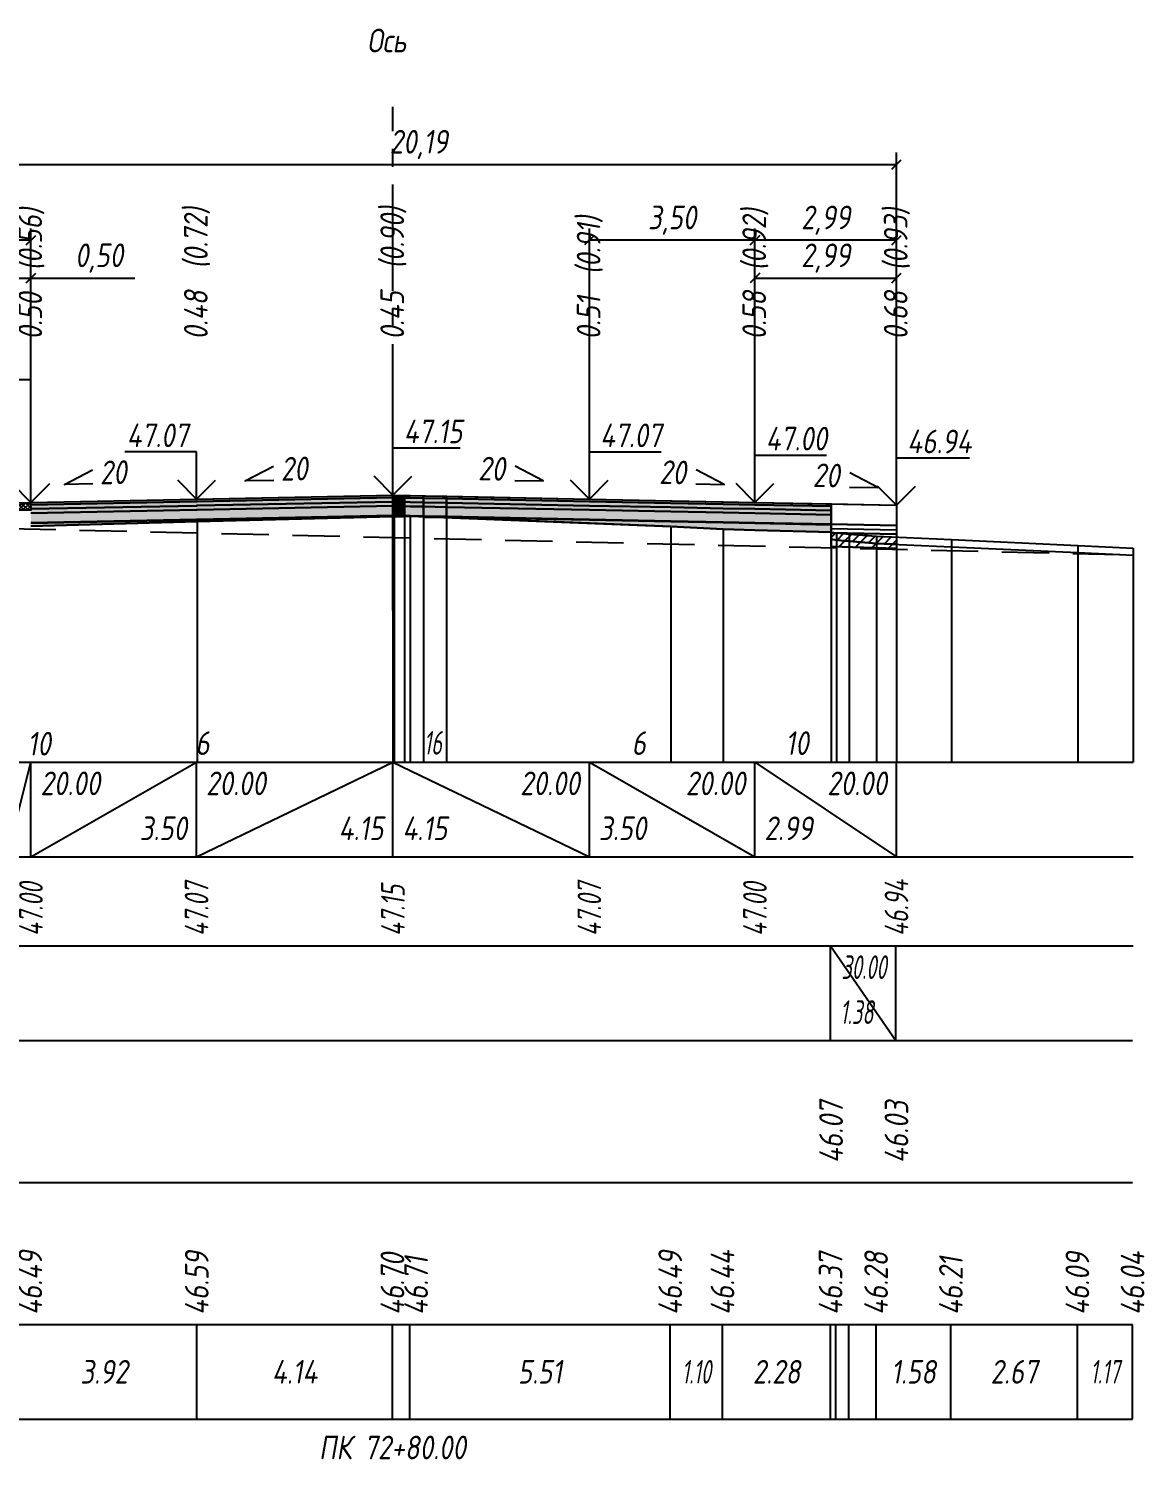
# Model space of a CAD drawing. Extents: x -717 to 1451, y -133302 to 233.
# Drawn here: x -286.9 to -169, y -114841.3 to -114690.2 of the extents above; entities that cross this region are included whole.
import ezdxf
from ezdxf.enums import TextEntityAlignment as Align

# ---------------------------------------------------------------- set-up
doc = ezdxf.new("R2010")
doc.units = 0
doc.linetypes.add('осевая2', pattern=[1.125, 0.75, -0.125, 0.125, -0.125])
doc.linetypes.add('штриховая', pattern=[0.75, 0.5, -0.25])
for name, color, linetype in [('Интерполированный поперечник', 2, 'Continuous'), ('Код_510', 7, 'Continuous'), ('Код_514', 1, 'Continuous'), ('Код_516', 1, 'Continuous'), ('Контур_0', 7, 'Continuous'), ('Контур_2521', 7, 'Continuous'), ('Контур_2660', 7, 'Continuous'), ('Контур_400', 7, 'Continuous'), ('Контур_508', 7, 'Continuous'), ('Контур_512', 7, 'Continuous'), ('Контур_513', 7, 'Continuous'), ('Контур_818', 7, 'Continuous'), ('Красный поперечник', 1, 'Continuous'), ('Объём_2501', 7, 'Continuous'), ('Объём_2650', 7, 'Continuous'), ('Объём_2660', 7, 'Continuous'), ('Объём_2753', 7, 'Continuous'), ('Ось', 1, 'осевая2'), ('Откосы', 7, 'Continuous'), ('Отметки покрытия', 7, 'Continuous'), ('Подписи поперечников', 7, 'Continuous'), ('Рабочие отметки', 7, 'Continuous'), ('Рабочие отметки доп.', 7, 'Continuous'), ('Слои выравнивания', 7, 'Continuous'), ('Таблица', 7, 'Continuous'), ('Уклоны проезжей части', 7, 'Continuous'), ('Черный поперечник', 3, 'Continuous')]:
    doc.layers.add(name, color=color, linetype=linetype)
for name, color, linetype, true_color in [('Контур_2540', 2, 'Continuous', 0xffff00), ('Контур_2570', 7, 'Continuous', 0x80ff00), ('Контур_2725', 7, 'Continuous', 0x323232), ('Контур_2760', 7, 'Continuous', 0x323232), ('Контур_2761', 7, 'Continuous', 0x323232), ('Контур_2762', 7, 'Continuous', 0x323232), ('Контур_2763', 7, 'Continuous', 0x323232), ('Контур_2764', 7, 'Continuous', 0x323232), ('Контур_2765', 7, 'Continuous', 0x323232), ('Контур_402', 7, 'Continuous', 0xff6464), ('Объём_2500', 7, 'Continuous', 0xc0c0c0), ('Объём_2520', 7, 'Continuous', 0x80ffff), ('Объём_2540', 2, 'Continuous', 0xffff00), ('Объём_2570', 7, 'Continuous', 0x80ff00), ('Объём_2600', 7, 'Continuous', 0x808000), ('Объём_2746', 2, 'Continuous', 0xffff00)]:
    doc.layers.add(name, color=color, linetype=linetype, true_color=true_color)
doc.styles.get("Standard").update_dxf_attribs({"font": 'txt', "height": 2.5})
doc.styles.add('М', font='romand.shx', dxfattribs={"width": 0.8, "oblique": 10, "height": 2.5})
doc.dimstyles.new('ISO-25', dxfattribs={"dimtxt": 2.5, "dimasz": 2.5, "dimexe": 1.25, "dimexo": 0.625, "dimtad": 1, "dimtxsty": 'Standard', "dimcen": 2.5, "dimadec": 0, "dimazin": 0, "dimtfac": 1, "dimtmove": 0, "dimatfit": 3, "dimfxl": 1, "dimarcsym": 0})

# ---------------------------------------------------------------- blocks, each defined once
blk = doc.blocks.new('_Oblique')
at = {"color": 0, "linetype": 'ByBlock', "lineweight": -2}
blk.add_line((-0.5, -0.5), (0.5, 0.5), dxfattribs=at)
blk = doc.blocks.new('*D2368')
at = {"color": 0, "lineweight": -2, "transparency": 16777216}
for p, q in [((-210.13, -114739.67), (-210.13, -114715.28)), ((-195.18, -114739.97), (-195.18, -114715.28)), ((-210.13, -114716.53), (-195.18, -114716.53))]:
    blk.add_line(p, q, dxfattribs=at)
at = {"layer": 'Defpoints', "color": 0, "transparency": 16777216}
for p in [(-195.18, -114716.53), (-210.13, -114740.29), (-195.18, -114740.59)]:
    blk.add_point(p, dxfattribs=at)
at = {"color": 0, "lineweight": -2, "transparency": 16777216, "rotation": 180}
blk.add_blockref('_Oblique', (-210.13, -114716.53), dxfattribs=at)
at = {"color": 0, "lineweight": -2, "transparency": 16777216}
blk.add_blockref('_Oblique', (-195.18, -114716.53), dxfattribs=at)
at = {"color": 0, "transparency": 16777216, "insert": (-202.65, -114714.42), "char_height": 2.5, "width": 10, "attachment_point": 5, "style": 'М'}
blk.add_mtext('2,99', dxfattribs=at)
blk = doc.blocks.new('*D2369')
at = {"color": 0, "lineweight": -2, "transparency": 16777216}
for p, q in [((-289.13, -114739.72), (-289.13, -114715.28)), ((-286.63, -114739.67), (-286.63, -114715.28)), ((-289.13, -114716.53), (-286.63, -114716.53)), ((-286.63, -114716.53), (-275.67, -114716.53))]:
    blk.add_line(p, q, dxfattribs=at)
at = {"layer": 'Defpoints', "color": 0, "transparency": 16777216}
for p in [(-286.63, -114716.53), (-289.13, -114740.34), (-286.63, -114740.29)]:
    blk.add_point(p, dxfattribs=at)
at = {"color": 0, "lineweight": -2, "transparency": 16777216, "rotation": 180}
blk.add_blockref('_Oblique', (-289.13, -114716.53), dxfattribs=at)
at = {"color": 0, "lineweight": -2, "transparency": 16777216}
blk.add_blockref('_Oblique', (-286.63, -114716.53), dxfattribs=at)
at = {"color": 0, "transparency": 16777216, "insert": (-279.43, -114714.42), "char_height": 2.5, "width": 9.1667, "attachment_point": 5, "style": 'М'}
blk.add_mtext('0,50', dxfattribs=at)
blk = doc.blocks.new('*D2370')
at = {"color": 0, "lineweight": -2, "transparency": 16777216}
for p, q in [((-227.63, -114739.32), (-227.63, -114711.28)), ((-210.13, -114739.67), (-210.13, -114711.28)), ((-210.13, -114712.53), (-227.63, -114712.53))]:
    blk.add_line(p, q, dxfattribs=at)
at = {"layer": 'Defpoints', "color": 0, "transparency": 16777216}
for p in [(-227.63, -114712.53), (-227.63, -114739.94), (-210.13, -114740.29)]:
    blk.add_point(p, dxfattribs=at)
at = {"color": 0, "lineweight": -2, "transparency": 16777216, "rotation": 180}
blk.add_blockref('_Oblique', (-227.63, -114712.53), dxfattribs=at)
at = {"color": 0, "lineweight": -2, "transparency": 16777216}
blk.add_blockref('_Oblique', (-210.13, -114712.53), dxfattribs=at)
at = {"color": 0, "transparency": 16777216, "insert": (-218.88, -114710.42), "char_height": 2.5, "width": 9.5833, "attachment_point": 5, "style": 'М'}
blk.add_mtext('3,50', dxfattribs=at)
blk = doc.blocks.new('*D2371')
at = {"color": 0, "lineweight": -2, "transparency": 16777216}
for p, q in [((-210.13, -114739.67), (-210.13, -114711.28)), ((-195.18, -114739.97), (-195.18, -114711.28)), ((-195.18, -114712.53), (-210.13, -114712.53))]:
    blk.add_line(p, q, dxfattribs=at)
at = {"layer": 'Defpoints', "color": 0, "transparency": 16777216}
for p in [(-210.13, -114712.53), (-210.13, -114740.29), (-195.18, -114740.59)]:
    blk.add_point(p, dxfattribs=at)
at = {"color": 0, "lineweight": -2, "transparency": 16777216, "rotation": 180}
blk.add_blockref('_Oblique', (-210.13, -114712.53), dxfattribs=at)
at = {"color": 0, "lineweight": -2, "transparency": 16777216}
blk.add_blockref('_Oblique', (-195.18, -114712.53), dxfattribs=at)
at = {"color": 0, "transparency": 16777216, "insert": (-202.65, -114710.42), "char_height": 2.5, "width": 10, "attachment_point": 5, "style": 'М'}
blk.add_mtext('2,99', dxfattribs=at)
blk = doc.blocks.new('*D2372')
at = {"color": 0, "lineweight": -2, "transparency": 16777216}
for p, q in [((-296.13, -114740), (-296.13, -114711.28)), ((-286.63, -114739.67), (-286.63, -114711.28)), ((-296.13, -114712.53), (-306.67, -114712.53)), ((-286.63, -114712.53), (-296.13, -114712.53))]:
    blk.add_line(p, q, dxfattribs=at)
at = {"layer": 'Defpoints', "color": 0, "transparency": 16777216}
for p in [(-286.63, -114712.53), (-296.13, -114740.62), (-286.63, -114740.29)]:
    blk.add_point(p, dxfattribs=at)
at = {"color": 0, "lineweight": -2, "transparency": 16777216, "rotation": 180}
blk.add_blockref('_Oblique', (-296.13, -114712.53), dxfattribs=at)
at = {"color": 0, "lineweight": -2, "transparency": 16777216}
blk.add_blockref('_Oblique', (-286.63, -114712.53), dxfattribs=at)
at = {"color": 0, "transparency": 16777216, "insert": (-303.13, -114710.42), "char_height": 2.5, "width": 8.75, "attachment_point": 5, "style": 'М'}
blk.add_mtext('1,90', dxfattribs=at)
blk = doc.blocks.new('*D2373')
at = {"color": 0, "lineweight": -2, "transparency": 16777216}
for p, q in [((-296.13, -114740), (-296.13, -114703.28)), ((-195.18, -114739.97), (-195.18, -114703.28)), ((-296.13, -114704.53), (-195.18, -114704.53))]:
    blk.add_line(p, q, dxfattribs=at)
at = {"layer": 'Defpoints', "color": 0, "transparency": 16777216}
for p in [(-195.18, -114704.53), (-296.13, -114740.62), (-195.18, -114740.59)]:
    blk.add_point(p, dxfattribs=at)
at = {"color": 0, "lineweight": -2, "transparency": 16777216, "rotation": 180}
blk.add_blockref('_Oblique', (-296.13, -114704.53), dxfattribs=at)
at = {"color": 0, "lineweight": -2, "transparency": 16777216}
blk.add_blockref('_Oblique', (-195.18, -114704.53), dxfattribs=at)
at = {"color": 0, "transparency": 16777216, "insert": (-245.65, -114702.42), "char_height": 2.5, "width": 11.25, "attachment_point": 5, "style": 'М'}
blk.add_mtext('20,19', dxfattribs=at)

msp = doc.modelspace()

# ---------------------------------------------------------------- hatches: boundary and pattern name
h = msp.add_hatch()
h.set_pattern_fill('ANSI37', color=256, scale=0.1)
h.set_pattern_definition([(45, (-287.88047, -114740.53107), (-0.22451, 0.22451), []), (135, (-287.88047, -114740.53107), (-0.22451, -0.22451), [])])
h.paths.add_polyline_path([(-289.13, -114740.281), (-289.13, -114741.034), (-286.625, -114741.034), (-286.632, -114740.23), (-287.88, -114740.531)])
at = {"layer": 'Объём_2570'}
h = msp.add_hatch(dxfattribs=at)
h.set_pattern_fill('ANSI31', color=256, scale=0.2)
h.set_pattern_definition([(45, (-423.81675, 10.33013), (-0.449012806, 0.449012806), [])])
h.paths.add_polyline_path([(-202.083, -114743.377), (-201.525, -114743.463), (-200.161, -114743.594), (-197.276, -114743.816), (-195.177, -114743.91), (-195.177, -114744.66), (-197.276, -114744.566), (-200.161, -114744.344), (-201.525, -114744.213), (-202.083, -114744.127)])
at = {"layer": 'Объём_2600'}
h = msp.add_hatch(dxfattribs=at)
h.set_pattern_fill('ANSI31', color=6, scale=0.4)
h.set_pattern_definition([(45, (-423.8167, 10.3301), (-0.898025612, 0.898025612), [])])
h.paths.add_polyline_path([(-201.525, -114744.213), (-200.161, -114744.344), (-197.276, -114744.566), (-195.177, -114744.66), (-195.177, -114745.112), (-202.083, -114744.905), (-202.083, -114744.127)])
at = {"layer": 'Слои выравнивания'}
for color, points in [(2, [(-286.63, -114740.231), (-286.63, -114740.481), (-248.38, -114739.716), (-248.38, -114739.466)]), (3, [(-286.63, -114740.481), (-286.63, -114740.931), (-248.38, -114740.166), (-248.38, -114739.716)]), (2, [(-248.38, -114739.466), (-248.259, -114739.469), (-248.259, -114739.719), (-248.38, -114739.716)]), (3, [(-248.38, -114739.716), (-248.259, -114739.719), (-248.259, -114740.169), (-248.38, -114740.166)]), (2, [(-248.259, -114739.469), (-247.179, -114739.49), (-247.179, -114739.74), (-248.259, -114739.719)]), (3, [(-248.259, -114739.719), (-247.179, -114739.74), (-247.179, -114740.19), (-248.259, -114740.169)]), (2, [(-247.179, -114739.49), (-246.556, -114739.503), (-245.156, -114739.531), (-245.156, -114739.781), (-246.556, -114739.753), (-247.179, -114739.74)]), (3, [(-247.179, -114739.74), (-246.556, -114739.753), (-245.156, -114739.781), (-245.156, -114740.231), (-246.556, -114740.203), (-247.179, -114740.19)]), (2, [(-245.156, -114739.531), (-242.731, -114739.579), (-242.731, -114739.829), (-245.156, -114739.781)]), (3, [(-245.156, -114739.781), (-242.731, -114739.829), (-242.731, -114740.279), (-245.156, -114740.231)]), (2, [(-242.731, -114739.579), (-227.63, -114739.881), (-219.028, -114740.053), (-213.505, -114740.164), (-210.13, -114740.231), (-202.083, -114740.392), (-202.083, -114740.642), (-210.13, -114740.481), (-213.505, -114740.414), (-219.028, -114740.303), (-227.63, -114740.131), (-242.731, -114739.829)]), (3, [(-242.731, -114739.829), (-227.63, -114740.131), (-219.028, -114740.303), (-213.505, -114740.414), (-210.13, -114740.481), (-202.083, -114740.642), (-202.083, -114741.092), (-210.13, -114740.931), (-213.505, -114740.864), (-219.028, -114740.753), (-227.63, -114740.581), (-242.731, -114740.279)]), (4, [(-286.63, -114740.931), (-286.63, -114741.381), (-248.38, -114740.616), (-248.38, -114740.166)]), (5, [(-286.63, -114741.381), (-286.63, -114742.381), (-248.38, -114741.616), (-248.38, -114740.616)]), (7, [(-286.63, -114742.381), (-286.63, -114742.431), (-248.38, -114741.666), (-248.38, -114741.616)]), (6, [(-286.63, -114742.431), (-286.63, -114742.738), (-269.06, -114742.266), (-248.38, -114741.722), (-248.38, -114741.666)]), (4, [(-248.38, -114740.166), (-248.259, -114740.169), (-248.259, -114740.619), (-248.38, -114740.616)]), (5, [(-248.38, -114740.616), (-248.259, -114740.619), (-248.259, -114741.619), (-248.38, -114741.616)]), (7, [(-248.38, -114741.616), (-248.259, -114741.619), (-248.259, -114741.669), (-248.38, -114741.666)]), (6, [(-248.38, -114741.666), (-248.259, -114741.669), (-248.259, -114741.719), (-248.38, -114741.722)]), (4, [(-248.259, -114740.169), (-247.179, -114740.19), (-247.179, -114740.64), (-248.259, -114740.619)]), (5, [(-248.259, -114740.619), (-247.179, -114740.64), (-247.179, -114741.64), (-248.259, -114741.619)]), (7, [(-248.259, -114741.619), (-247.179, -114741.64), (-247.179, -114741.69), (-248.259, -114741.669)]), (6, [(-248.259, -114741.669), (-247.179, -114741.69), (-247.179, -114741.74), (-248.259, -114741.719)]), (4, [(-247.179, -114740.19), (-246.556, -114740.203), (-245.156, -114740.231), (-245.156, -114740.681), (-246.556, -114740.653), (-247.179, -114740.64)]), (5, [(-247.179, -114740.64), (-246.556, -114740.653), (-245.156, -114740.681), (-245.156, -114741.681), (-246.556, -114741.653), (-247.179, -114741.64)]), (7, [(-247.179, -114741.64), (-246.556, -114741.653), (-245.156, -114741.681), (-245.156, -114741.731), (-246.556, -114741.703), (-247.179, -114741.69)]), (4, [(-245.156, -114740.231), (-242.731, -114740.279), (-242.731, -114740.729), (-245.156, -114740.681)]), (5, [(-245.156, -114740.681), (-242.731, -114740.729), (-242.731, -114741.729), (-245.156, -114741.681)]), (4, [(-242.731, -114740.279), (-227.63, -114740.581), (-219.028, -114740.753), (-213.505, -114740.864), (-210.13, -114740.931), (-202.083, -114741.092), (-202.083, -114741.542), (-210.13, -114741.381), (-213.505, -114741.314), (-219.028, -114741.203), (-227.63, -114741.031), (-242.731, -114740.729)]), (5, [(-242.731, -114740.729), (-227.63, -114741.031), (-219.028, -114741.203), (-213.505, -114741.314), (-210.13, -114741.381), (-202.083, -114741.542), (-202.083, -114742.542), (-210.13, -114742.381), (-213.505, -114742.314), (-219.028, -114742.203), (-227.63, -114742.031), (-242.731, -114741.729)]), (7, [(-245.156, -114741.681), (-242.731, -114741.729), (-242.731, -114741.779), (-245.156, -114741.731)]), (6, [(-245.156, -114741.731), (-242.731, -114741.779), (-242.731, -114741.829), (-245.156, -114741.781)]), (7, [(-242.731, -114741.729), (-227.63, -114742.031), (-219.028, -114742.203), (-213.505, -114742.314), (-210.13, -114742.381), (-202.083, -114742.542), (-202.083, -114742.592), (-210.13, -114742.431), (-213.505, -114742.364), (-219.028, -114742.253), (-227.63, -114742.081), (-242.731, -114741.779)]), (6, [(-242.731, -114741.779), (-227.63, -114742.081), (-219.028, -114742.253), (-213.505, -114742.364), (-210.13, -114742.431), (-202.083, -114742.592), (-202.083, -114743.377), (-210.13, -114743.155), (-213.505, -114743.062), (-219.028, -114742.792), (-227.63, -114742.442), (-242.731, -114741.829)])]:
    msp.add_hatch(color=color, dxfattribs=at).paths.add_polyline_path(points)

# ---------------------------------------------------------------- linework, layer by layer
msp.add_lwpolyline([(-289.13, -114740.281), (-289.13, -114741.034), (-286.625, -114741.034), (-286.632, -114740.23), (-287.88, -114740.531), (-289.13, -114740.281)])
at = {"layer": 'Интерполированный поперечник', "linetype": 'штриховая', "ltscale": 10, "flags": 128}
msp.add_lwpolyline([(-296.498, -114742.818), (-170.177, -114745.781)], dxfattribs=at)
at = {"layer": 'Код_510'}
for p, q in [((-269.114, -114837.091), (-269.114, -114827.091)), ((-248.435, -114837.091), (-248.435, -114827.091)), ((-246.61, -114837.091), (-246.61, -114827.091)), ((-219.082, -114837.091), (-219.082, -114827.091)), ((-213.56, -114837.091), (-213.56, -114827.091)), ((-202.137, -114837.091), (-202.137, -114827.091)), ((-201.579, -114837.091), (-201.579, -114827.091)), ((-200.216, -114837.091), (-200.216, -114827.091)), ((-197.33, -114837.091), (-197.33, -114827.091)), ((-189.425, -114837.091), (-189.425, -114827.091)), ((-176.062, -114837.091), (-176.062, -114827.091)), ((-170.232, -114837.091), (-170.232, -114827.091))]:
    msp.add_line(p, q, dxfattribs=at)
at = {"layer": 'Код_514'}
for p, q in [((-289.13, -114777.67), (-286.63, -114767.67)), ((-286.63, -114777.67), (-286.63, -114767.67)), ((-286.63, -114777.67), (-269.13, -114767.67)), ((-269.13, -114777.67), (-269.13, -114767.67)), ((-269.13, -114777.67), (-248.38, -114767.67)), ((-248.38, -114777.67), (-248.38, -114767.67)), ((-248.38, -114767.67), (-227.63, -114777.67)), ((-227.63, -114777.67), (-227.63, -114767.67)), ((-227.63, -114767.67), (-210.13, -114777.67)), ((-210.13, -114777.67), (-210.13, -114767.67)), ((-210.13, -114767.67), (-195.177, -114777.67)), ((-195.177, -114777.67), (-195.177, -114767.67))]:
    msp.add_line(p, q, dxfattribs=at)
at = {"layer": 'Код_516'}
for p, q in [((-202.137, -114797.091), (-202.137, -114787.091)), ((-202.137, -114787.091), (-195.232, -114797.091)), ((-195.232, -114797.091), (-195.232, -114787.091))]:
    msp.add_line(p, q, dxfattribs=at)
at = {"layer": 'Контур_0', "flags": 128}
for points in [[(-195.177, -114742.68), (-202.083, -114742.542), (-202.083, -114740.392), (-202.083, -114740.392), (-202.083, -114740.392), (-195.177, -114740.53), (-195.177, -114742.68)], [(-195.177, -114740.53), (-195.177, -114744.58)], [(-195.177, -114743.58), (-202.083, -114743.442), (-202.083, -114742.542), (-195.177, -114742.68), (-195.177, -114743.58)]]:
    msp.add_lwpolyline(points, dxfattribs=at)
at = {"layer": 'Контур_2521', "color": 250, "flags": 128}
msp.add_lwpolyline([(-202.083, -114742.992), (-195.177, -114743.13)], dxfattribs=at)
at = {"layer": 'Контур_2540', "flags": 128}
msp.add_lwpolyline([(-195.177, -114745.112), (-202.083, -114744.905), (-202.083, -114743.442), (-202.083, -114743.442), (-202.083, -114743.442), (-195.177, -114743.58), (-195.177, -114745.112)], dxfattribs=at)
at = {"layer": 'Контур_2570', "flags": 128}
msp.add_lwpolyline([(-202.083, -114744.127), (-201.525, -114744.213), (-200.161, -114744.344), (-197.276, -114744.566), (-189.371, -114744.92), (-176.007, -114745.53), (-170.177, -114745.809)], dxfattribs=at)
at = {"layer": 'Контур_2660', "flags": 128}
msp.add_lwpolyline([(-202.083, -114744.905), (-195.177, -114745.112)], dxfattribs=at)
at = {"layer": 'Контур_2725', "flags": 128}
msp.add_lwpolyline([(-286.63, -114742.738), (-269.13, -114742.268), (-269.06, -114742.266), (-248.38, -114741.722), (-248.259, -114741.719), (-247.179, -114741.74), (-247.179, -114741.69), (-246.556, -114741.703), (-245.156, -114741.731), (-245.156, -114741.781), (-242.731, -114741.829), (-227.63, -114742.442), (-219.028, -114742.792), (-213.505, -114743.062), (-210.13, -114743.155), (-202.083, -114743.377)], dxfattribs=at)
at = {"layer": 'Контур_2760', "flags": 128}
msp.add_lwpolyline([(-288.647, -114740.271), (-286.63, -114740.231), (-269.13, -114739.881), (-269.06, -114739.88), (-248.38, -114739.466), (-248.259, -114739.469), (-247.179, -114739.49), (-246.556, -114739.503), (-245.156, -114739.531), (-242.731, -114739.579), (-227.63, -114739.881), (-219.028, -114740.053), (-213.505, -114740.164), (-210.13, -114740.231), (-202.083, -114740.392)], dxfattribs=at)
at = {"layer": 'Контур_2761', "flags": 128}
msp.add_lwpolyline([(-286.63, -114740.481), (-269.13, -114740.131), (-269.06, -114740.13), (-248.38, -114739.716), (-248.259, -114739.719), (-247.179, -114739.74), (-246.556, -114739.753), (-245.156, -114739.781), (-242.731, -114739.829), (-227.63, -114740.131), (-219.028, -114740.303), (-213.505, -114740.414), (-210.13, -114740.481), (-202.083, -114740.642)], dxfattribs=at)
at = {"layer": 'Контур_2762', "flags": 128}
msp.add_lwpolyline([(-286.63, -114740.931), (-269.13, -114740.581), (-269.06, -114740.58), (-248.38, -114740.166), (-248.259, -114740.169), (-247.179, -114740.19), (-246.556, -114740.203), (-245.156, -114740.231), (-242.731, -114740.279), (-227.63, -114740.581), (-219.028, -114740.753), (-213.505, -114740.864), (-210.13, -114740.931), (-202.083, -114741.092)], dxfattribs=at)
at = {"layer": 'Контур_2763', "flags": 128}
msp.add_lwpolyline([(-286.63, -114741.381), (-269.13, -114741.031), (-269.06, -114741.03), (-248.38, -114740.616), (-248.259, -114740.619), (-247.179, -114740.64), (-246.556, -114740.653), (-245.156, -114740.681), (-242.731, -114740.729), (-227.63, -114741.031), (-219.028, -114741.203), (-213.505, -114741.314), (-210.13, -114741.381), (-202.083, -114741.542)], dxfattribs=at)
at = {"layer": 'Контур_2764', "flags": 128}
msp.add_lwpolyline([(-286.63, -114742.381), (-269.13, -114742.031), (-269.06, -114742.03), (-248.38, -114741.616), (-248.259, -114741.619), (-247.179, -114741.64), (-246.556, -114741.653), (-245.156, -114741.681), (-242.731, -114741.729), (-227.63, -114742.031), (-219.028, -114742.203), (-213.505, -114742.314), (-210.13, -114742.381), (-202.083, -114742.542)], dxfattribs=at)
at = {"layer": 'Контур_2765', "flags": 128}
for points in [[(-286.63, -114742.431), (-269.13, -114742.081), (-269.06, -114742.08), (-248.38, -114741.666), (-248.259, -114741.669), (-247.179, -114741.69)], [(-245.156, -114741.731), (-242.731, -114741.779), (-227.63, -114742.081), (-219.028, -114742.253), (-213.505, -114742.364), (-210.13, -114742.431), (-202.083, -114742.592)]]:
    msp.add_lwpolyline(points, dxfattribs=at)
at = {"layer": 'Контур_400', "flags": 128}
for points in [[(-289.13, -114740.281), (-286.63, -114740.231), (-286.63, -114740.231), (-286.63, -114740.231), (-286.63, -114740.231), (-286.63, -114740.231), (-286.63, -114740.231), (-269.13, -114739.881), (-248.38, -114739.466)], [(-248.38, -114739.466), (-227.63, -114739.881), (-210.13, -114740.231), (-210.13, -114740.231), (-210.13, -114740.231), (-210.13, -114740.231), (-195.177, -114740.53)]]:
    msp.add_lwpolyline(points, dxfattribs=at)
at = {"layer": 'Контур_402', "flags": 128}
msp.add_lwpolyline([(-286.63, -114742.738), (-269.06, -114742.266), (-248.38, -114741.722), (-248.259, -114741.719), (-247.179, -114741.74), (-247.179, -114741.69), (-245.156, -114741.731), (-245.156, -114741.781), (-242.731, -114741.829), (-219.028, -114742.792), (-213.505, -114743.062), (-202.083, -114743.377), (-202.083, -114744.905), (-195.177, -114745.112)], dxfattribs=at)
at = {"layer": 'Контур_508', "flags": 128}
msp.add_lwpolyline([(-286.63, -114742.738), (-269.06, -114742.266), (-248.38, -114741.722), (-248.259, -114741.719), (-247.179, -114741.74), (-247.179, -114741.69), (-245.156, -114741.731), (-245.156, -114741.781), (-242.731, -114741.829), (-219.028, -114742.792), (-213.505, -114743.062), (-202.083, -114743.377), (-202.083, -114744.905), (-195.177, -114745.112)], dxfattribs=at)
at = {"layer": 'Контур_512', "flags": 128}
msp.add_lwpolyline([(-202.083, -114744.905), (-195.177, -114745.112)], dxfattribs=at)
at = {"layer": 'Контур_513', "flags": 128}
msp.add_lwpolyline([(-286.63, -114742.738), (-269.06, -114742.266), (-248.38, -114741.722), (-248.259, -114741.719), (-247.179, -114741.74), (-247.179, -114741.69), (-245.156, -114741.731), (-245.156, -114741.781), (-242.731, -114741.829), (-219.028, -114742.792), (-213.505, -114743.062), (-202.083, -114743.377), (-202.083, -114744.905), (-195.177, -114745.112)], dxfattribs=at)
at = {"layer": 'Контур_818', "flags": 128}
msp.add_lwpolyline([(-202.083, -114744.127), (-201.525, -114744.213), (-200.161, -114744.344), (-197.276, -114744.566), (-195.177, -114744.66)], dxfattribs=at)
at = {"layer": 'Красный поперечник'}
for p, q in [((-286.63, -114740.231), (-269.13, -114739.881)), ((-269.13, -114739.881), (-248.38, -114739.466)), ((-248.38, -114739.466), (-227.63, -114739.881)), ((-227.63, -114739.881), (-210.13, -114740.231)), ((-289.13, -114740.281), (-286.63, -114740.231)), ((-210.13, -114740.231), (-195.177, -114740.53)), ((-202.083, -114744.905), (-202.083, -114767.67)), ((-195.177, -114745.112), (-195.177, -114767.67))]:
    msp.add_line(p, q, dxfattribs=at)
at = {"layer": 'Объём_2500', "flags": 128}
msp.add_lwpolyline([(-195.177, -114742.68), (-202.083, -114742.542), (-202.083, -114740.392), (-202.083, -114740.392), (-202.083, -114740.392), (-195.177, -114740.53), (-195.177, -114742.68)], dxfattribs=at)
msp.add_lwpolyline([(-195.177, -114742.68), (-202.083, -114742.542), (-202.083, -114740.392), (-202.083, -114740.392), (-202.083, -114740.392), (-195.177, -114740.53), (-195.177, -114742.68)], dxfattribs=at)
at = {"layer": 'Объём_2501', "flags": 128}
for points in [[(-289.13, -114740.281), (-286.63, -114740.231), (-286.63, -114740.231), (-286.63, -114740.231), (-286.63, -114740.231), (-286.63, -114740.231), (-286.63, -114740.231), (-269.13, -114739.881), (-248.38, -114739.466)], [(-248.38, -114739.466), (-227.63, -114739.881), (-210.13, -114740.231), (-210.13, -114740.231), (-210.13, -114740.231), (-210.13, -114740.231), (-195.177, -114740.53)], [(-210.13, -114740.231), (-195.177, -114740.53)]]:
    msp.add_lwpolyline(points, dxfattribs=at)
at = {"layer": 'Объём_2520', "color": 250, "flags": 128}
msp.add_lwpolyline([(-195.177, -114743.58), (-202.083, -114743.442), (-202.083, -114742.542), (-195.177, -114742.68), (-195.177, -114743.58)], dxfattribs=at)
msp.add_lwpolyline([(-195.177, -114743.58), (-202.083, -114743.442), (-202.083, -114742.542), (-195.177, -114742.68), (-195.177, -114743.58)], dxfattribs=at)
at = {"layer": 'Объём_2540', "flags": 128}
msp.add_lwpolyline([(-195.177, -114745.112), (-202.083, -114744.905), (-202.083, -114743.442), (-202.083, -114743.442), (-202.083, -114743.442), (-195.177, -114743.58), (-195.177, -114745.112)], dxfattribs=at)
msp.add_lwpolyline([(-195.177, -114745.112), (-202.083, -114744.905), (-202.083, -114743.442), (-202.083, -114743.442), (-202.083, -114743.442), (-195.177, -114743.58), (-195.177, -114745.112)], dxfattribs=at)
at = {"layer": 'Объём_2570', "flags": 128}
for points in [[(-195.177, -114744.66), (-197.276, -114744.566), (-200.161, -114744.344), (-201.525, -114744.213), (-202.083, -114744.127), (-202.083, -114744.127), (-202.083, -114744.127), (-202.083, -114744.127), (-202.083, -114744.127), (-202.083, -114743.377), (-202.083, -114743.377), (-202.083, -114743.377), (-202.083, -114743.377), (-202.083, -114743.377), (-201.525, -114743.463), (-200.161, -114743.594), (-197.276, -114743.816), (-195.177, -114743.91), (-195.177, -114744.66), (-195.177, -114744.66)], [(-202.083, -114743.377), (-202.083, -114743.377), (-201.525, -114743.463), (-200.161, -114743.594), (-197.276, -114743.816), (-195.177, -114743.91), (-195.177, -114744.66), (-195.177, -114744.66), (-195.177, -114744.66), (-197.276, -114744.566), (-200.161, -114744.344), (-201.525, -114744.213), (-202.083, -114744.127), (-202.083, -114744.127), (-202.083, -114743.377)]]:
    msp.add_lwpolyline(points, dxfattribs=at)
at = {"layer": 'Объём_2650', "color": 6, "flags": 128}
msp.add_lwpolyline([(-201.525, -114744.213), (-200.161, -114744.344), (-197.276, -114744.566), (-195.177, -114744.66), (-195.177, -114745.112), (-202.083, -114744.905), (-202.083, -114744.127), (-201.525, -114744.213), (-201.525, -114744.213)], dxfattribs=at)
msp.add_lwpolyline([(-201.525, -114744.213), (-200.161, -114744.344), (-197.276, -114744.566), (-195.177, -114744.66), (-195.177, -114745.112), (-202.083, -114744.905), (-202.083, -114744.127), (-201.525, -114744.213), (-201.525, -114744.213)], dxfattribs=at)
at = {"layer": 'Объём_2660', "flags": 128}
msp.add_lwpolyline([(-202.083, -114744.905), (-195.177, -114745.112)], dxfattribs=at)
msp.add_lwpolyline([(-202.083, -114744.905), (-195.177, -114745.112)], dxfattribs=at)
at = {"layer": 'Объём_2746', "flags": 128}
msp.add_lwpolyline([(-195.177, -114745.112), (-202.083, -114744.905), (-202.083, -114744.127), (-201.525, -114744.213), (-200.161, -114744.344), (-197.276, -114744.566), (-195.177, -114744.66), (-195.177, -114745.112), (-195.177, -114745.112)], dxfattribs=at)
msp.add_lwpolyline([(-195.177, -114745.112), (-202.083, -114744.905), (-202.083, -114744.127), (-201.525, -114744.213), (-200.161, -114744.344), (-197.276, -114744.566), (-195.177, -114744.66), (-195.177, -114745.112), (-195.177, -114745.112)], dxfattribs=at)
at = {"layer": 'Объём_2753', "flags": 128}
msp.add_lwpolyline([(-202.083, -114740.392), (-202.083, -114740.392)], dxfattribs=at)
msp.add_lwpolyline([(-202.083, -114740.392), (-202.083, -114740.392)], dxfattribs=at)
at = {"layer": 'Ось', "ltscale": 15}
msp.add_line((-248.38, -114751.641), (-248.38, -114698.437), dxfattribs=at)
at = {"layer": 'Откосы', "color": 1, "flags": 128}
for points in [[(-280.106, -114738.289), (-283.106, -114738.349), (-280.136, -114736.79)], [(-260.981, -114737.907), (-263.981, -114737.967), (-261.011, -114736.407)], [(-235.492, -114737.907), (-232.493, -114737.967), (-235.462, -114736.407)], [(-216.367, -114738.289), (-213.368, -114738.349), (-216.337, -114736.79)], [(-200.141, -114738.614), (-197.141, -114738.674), (-200.111, -114737.114)]]:
    msp.add_lwpolyline(points, dxfattribs=at)
at = {"layer": 'Отметки покрытия', "color": 1}
for p, q in [((-286.63, -114727.281), (-293.18, -114727.281)), ((-286.63, -114740.231), (-286.63, -114727.281)), ((-269.13, -114734.881), (-276.73, -114734.881)), ((-269.13, -114739.881), (-269.13, -114734.881)), ((-248.38, -114739.466), (-248.38, -114734.466)), ((-248.38, -114734.466), (-241.28, -114734.466)), ((-227.63, -114739.881), (-227.63, -114734.881)), ((-227.63, -114734.881), (-220.03, -114734.881)), ((-210.13, -114740.231), (-210.13, -114735.231)), ((-210.13, -114735.231), (-202.58, -114735.231)), ((-195.177, -114740.53), (-195.177, -114735.53)), ((-195.177, -114735.53), (-187.477, -114735.53)), ((-286.63, -114740.231), (-288.63, -114738.231)), ((-286.63, -114740.231), (-284.63, -114738.231)), ((-269.13, -114739.881), (-271.13, -114737.881)), ((-269.13, -114739.881), (-267.13, -114737.881)), ((-248.38, -114739.466), (-250.38, -114737.466)), ((-248.38, -114739.466), (-246.38, -114737.466)), ((-227.63, -114739.881), (-229.63, -114737.881)), ((-227.63, -114739.881), (-225.63, -114737.881)), ((-210.13, -114740.231), (-212.13, -114738.231)), ((-210.13, -114740.231), (-208.13, -114738.231)), ((-195.177, -114740.53), (-197.177, -114738.53)), ((-195.177, -114740.53), (-193.177, -114738.53))]:
    msp.add_line(p, q, dxfattribs=at)
at = {"layer": 'Слои выравнивания'}
for p, q in [((-248.38, -114739.466), (-248.38, -114767.67)), ((-248.259, -114739.469), (-248.259, -114767.67)), ((-247.179, -114739.49), (-247.179, -114767.67)), ((-247.179, -114739.49), (-247.179, -114767.67)), ((-245.156, -114739.531), (-245.156, -114767.67)), ((-245.156, -114739.531), (-245.156, -114767.67)), ((-242.731, -114739.579), (-242.731, -114767.67)), ((-202.083, -114740.392), (-202.083, -114767.67)), ((-195.177, -114740.53), (-195.177, -114767.67))]:
    msp.add_line(p, q, dxfattribs=at)
at = {"layer": 'Слои выравнивания', "color": 2, "flags": 128}
msp.add_lwpolyline([(-286.63, -114740.231), (-269.13, -114739.881), (-269.06, -114739.88), (-248.38, -114739.466), (-248.38, -114739.716), (-269.06, -114740.13), (-269.13, -114740.131), (-286.63, -114740.481)], dxfattribs=at)
at = {"layer": 'Слои выравнивания', "color": 3, "flags": 128}
msp.add_lwpolyline([(-286.63, -114740.481), (-269.13, -114740.131), (-269.06, -114740.13), (-248.38, -114739.716), (-248.38, -114740.166), (-269.06, -114740.58), (-269.13, -114740.581), (-286.63, -114740.931)], dxfattribs=at)
at = {"layer": 'Слои выравнивания', "color": 2, "flags": 128}
for points in [[(-248.38, -114739.466), (-248.259, -114739.469), (-248.259, -114739.719), (-248.38, -114739.716)], [(-248.259, -114739.469), (-247.179, -114739.49), (-247.179, -114739.74), (-248.259, -114739.719)], [(-247.179, -114739.49), (-247.179, -114739.74)], [(-247.179, -114739.49), (-246.556, -114739.503), (-245.156, -114739.531), (-245.156, -114739.781), (-246.556, -114739.753), (-247.179, -114739.74)], [(-245.156, -114739.531), (-245.156, -114739.781)], [(-245.156, -114739.531), (-242.731, -114739.579), (-242.731, -114739.829), (-245.156, -114739.781)], [(-242.731, -114739.579), (-227.63, -114739.881), (-219.028, -114740.053), (-213.505, -114740.164), (-210.13, -114740.231), (-202.083, -114740.392), (-202.083, -114740.642), (-210.13, -114740.481), (-213.505, -114740.414), (-219.028, -114740.303), (-227.63, -114740.131), (-242.731, -114739.829)]]:
    msp.add_lwpolyline(points, close=True, dxfattribs=at)
at = {"layer": 'Слои выравнивания', "color": 3, "flags": 128}
for points in [[(-248.38, -114739.716), (-248.259, -114739.719), (-248.259, -114740.169), (-248.38, -114740.166)], [(-248.259, -114739.719), (-247.179, -114739.74), (-247.179, -114740.19), (-248.259, -114740.169)], [(-247.179, -114739.74), (-247.179, -114740.19)], [(-247.179, -114739.74), (-246.556, -114739.753), (-245.156, -114739.781), (-245.156, -114740.231), (-246.556, -114740.203), (-247.179, -114740.19)], [(-245.156, -114739.781), (-245.156, -114740.231)], [(-245.156, -114739.781), (-242.731, -114739.829), (-242.731, -114740.279), (-245.156, -114740.231)], [(-242.731, -114739.829), (-227.63, -114740.131), (-219.028, -114740.303), (-213.505, -114740.414), (-210.13, -114740.481), (-202.083, -114740.642), (-202.083, -114741.092), (-210.13, -114740.931), (-213.505, -114740.864), (-219.028, -114740.753), (-227.63, -114740.581), (-242.731, -114740.279)]]:
    msp.add_lwpolyline(points, close=True, dxfattribs=at)
at = {"layer": 'Слои выравнивания', "color": 4, "flags": 128}
msp.add_lwpolyline([(-286.63, -114740.931), (-269.13, -114740.581), (-269.06, -114740.58), (-248.38, -114740.166), (-248.38, -114740.616), (-269.06, -114741.03), (-269.13, -114741.031), (-286.63, -114741.381)], dxfattribs=at)
at = {"layer": 'Слои выравнивания', "color": 5, "flags": 128}
msp.add_lwpolyline([(-286.63, -114741.381), (-269.13, -114741.031), (-269.06, -114741.03), (-248.38, -114740.616), (-248.38, -114741.616), (-269.06, -114742.03), (-269.13, -114742.031), (-286.63, -114742.381)], dxfattribs=at)
at = {"layer": 'Слои выравнивания', "color": 7, "flags": 128}
msp.add_lwpolyline([(-286.63, -114742.381), (-269.13, -114742.031), (-269.06, -114742.03), (-248.38, -114741.616), (-248.38, -114741.666), (-269.06, -114742.08), (-269.13, -114742.081), (-286.63, -114742.431)], dxfattribs=at)
at = {"layer": 'Слои выравнивания', "color": 6, "flags": 128}
msp.add_lwpolyline([(-286.63, -114742.431), (-269.13, -114742.081), (-269.06, -114742.08), (-248.38, -114741.666), (-248.38, -114741.722), (-269.06, -114742.266), (-269.13, -114742.268), (-286.63, -114742.738)], dxfattribs=at)
at = {"layer": 'Слои выравнивания', "color": 4, "flags": 128}
for points in [[(-248.38, -114740.166), (-248.259, -114740.169), (-248.259, -114740.619), (-248.38, -114740.616)], [(-248.259, -114740.169), (-247.179, -114740.19), (-247.179, -114740.64), (-248.259, -114740.619)], [(-247.179, -114740.19), (-247.179, -114740.64)], [(-247.179, -114740.19), (-246.556, -114740.203), (-245.156, -114740.231), (-245.156, -114740.681), (-246.556, -114740.653), (-247.179, -114740.64)], [(-245.156, -114740.231), (-245.156, -114740.681)], [(-245.156, -114740.231), (-242.731, -114740.279), (-242.731, -114740.729), (-245.156, -114740.681)], [(-242.731, -114740.279), (-227.63, -114740.581), (-219.028, -114740.753), (-213.505, -114740.864), (-210.13, -114740.931), (-202.083, -114741.092), (-202.083, -114741.542), (-210.13, -114741.381), (-213.505, -114741.314), (-219.028, -114741.203), (-227.63, -114741.031), (-242.731, -114740.729)]]:
    msp.add_lwpolyline(points, close=True, dxfattribs=at)
at = {"layer": 'Слои выравнивания', "color": 5, "flags": 128}
for points in [[(-248.38, -114740.616), (-248.259, -114740.619), (-248.259, -114741.619), (-248.38, -114741.616)], [(-248.259, -114740.619), (-247.179, -114740.64), (-247.179, -114741.64), (-248.259, -114741.619)], [(-247.179, -114740.64), (-247.179, -114741.64)], [(-247.179, -114740.64), (-246.556, -114740.653), (-245.156, -114740.681), (-245.156, -114741.681), (-246.556, -114741.653), (-247.179, -114741.64)], [(-245.156, -114740.681), (-245.156, -114741.681)], [(-245.156, -114740.681), (-242.731, -114740.729), (-242.731, -114741.729), (-245.156, -114741.681)], [(-242.731, -114740.729), (-227.63, -114741.031), (-219.028, -114741.203), (-213.505, -114741.314), (-210.13, -114741.381), (-202.083, -114741.542), (-202.083, -114742.542), (-210.13, -114742.381), (-213.505, -114742.314), (-219.028, -114742.203), (-227.63, -114742.031), (-242.731, -114741.729)]]:
    msp.add_lwpolyline(points, close=True, dxfattribs=at)
at = {"layer": 'Слои выравнивания', "color": 7, "flags": 128}
for points in [[(-248.38, -114741.616), (-248.259, -114741.619), (-248.259, -114741.669), (-248.38, -114741.666)], [(-248.259, -114741.619), (-247.179, -114741.64), (-247.179, -114741.69), (-248.259, -114741.669)], [(-247.179, -114741.64), (-247.179, -114741.69)], [(-247.179, -114741.64), (-246.556, -114741.653), (-245.156, -114741.681), (-245.156, -114741.731), (-246.556, -114741.703), (-247.179, -114741.69)], [(-245.156, -114741.681), (-245.156, -114741.731)], [(-245.156, -114741.681), (-242.731, -114741.729), (-242.731, -114741.779), (-245.156, -114741.731)], [(-242.731, -114741.729), (-227.63, -114742.031), (-219.028, -114742.203), (-213.505, -114742.314), (-210.13, -114742.381), (-202.083, -114742.542), (-202.083, -114742.592), (-210.13, -114742.431), (-213.505, -114742.364), (-219.028, -114742.253), (-227.63, -114742.081), (-242.731, -114741.779)]]:
    msp.add_lwpolyline(points, close=True, dxfattribs=at)
at = {"layer": 'Слои выравнивания', "color": 6, "flags": 128}
for points in [[(-248.38, -114741.666), (-248.259, -114741.669), (-248.259, -114741.719), (-248.38, -114741.722)], [(-248.259, -114741.669), (-247.179, -114741.69), (-247.179, -114741.74), (-248.259, -114741.719)], [(-245.156, -114741.731), (-242.731, -114741.779), (-242.731, -114741.829), (-245.156, -114741.781)], [(-242.731, -114741.779), (-227.63, -114742.081), (-219.028, -114742.253), (-213.505, -114742.364), (-210.13, -114742.431), (-202.083, -114742.592), (-202.083, -114743.377), (-210.13, -114743.155), (-213.505, -114743.062), (-219.028, -114742.792), (-227.63, -114742.442), (-242.731, -114741.829)]]:
    msp.add_lwpolyline(points, close=True, dxfattribs=at)
at = {"layer": 'Таблица'}
for p, q in [((-343.817, -114767.67), (-170.177, -114767.67)), ((-343.817, -114777.67), (-170.177, -114777.67)), ((-343.817, -114787.091), (-170.177, -114787.091)), ((-343.871, -114797.091), (-170.232, -114797.091)), ((-343.871, -114812.091), (-170.232, -114812.091)), ((-343.871, -114827.091), (-170.232, -114827.091)), ((-343.871, -114837.091), (-170.232, -114837.091))]:
    msp.add_line(p, q, dxfattribs=at)
at = {"layer": 'Черный поперечник', "color": 7}
for p, q in [((-269.06, -114742.266), (-269.06, -114767.67)), ((-248.38, -114741.722), (-248.38, -114767.67)), ((-246.556, -114741.674), (-246.556, -114767.67)), ((-219.028, -114742.792), (-219.028, -114767.67)), ((-213.505, -114743.062), (-213.505, -114767.67)), ((-202.083, -114743.377), (-202.083, -114767.67)), ((-201.525, -114743.463), (-201.525, -114767.67)), ((-200.161, -114743.594), (-200.161, -114767.67)), ((-197.276, -114743.816), (-197.276, -114767.67)), ((-189.371, -114744.17), (-189.371, -114767.67)), ((-176.007, -114744.78), (-176.007, -114767.67)), ((-170.177, -114745.059), (-170.177, -114767.67))]:
    msp.add_line(p, q, dxfattribs=at)
at = {"layer": 'Черный поперечник', "flags": 128}
msp.add_lwpolyline([(-286.63, -114742.738), (-269.06, -114742.266), (-248.38, -114741.722), (-246.556, -114741.674), (-219.028, -114742.792), (-213.505, -114743.062), (-202.083, -114743.377), (-201.525, -114743.463), (-200.161, -114743.594), (-197.276, -114743.816), (-189.371, -114744.17), (-176.007, -114744.78), (-170.177, -114745.059)], dxfattribs=at)

# ---------------------------------------------------------------- texts
at = {"layer": 'Код_510', "style": 'М', "oblique": 10, "width": 0.8}
for s, p in [('46.49', (-286.701, -114826.091)), ('46.59', (-269.114, -114826.091)), ('46.70', (-248.435, -114826.091)), ('46.71', (-245.935, -114826.091)), ('46.49', (-219.082, -114826.091)), ('46.44', (-213.56, -114826.091)), ('46.37', (-202.137, -114826.091)), ('46.28', (-197.33, -114826.091)), ('46.21', (-189.425, -114826.091)), ('46.09', (-176.062, -114826.091)), ('46.04', (-170.232, -114826.091))]:
    msp.add_text(s, height=2.5, rotation=90, dxfattribs=at).set_placement(p, align=Align.MIDDLE_LEFT)
at = {"layer": 'Код_510', "style": 'М', "oblique": 10}
for s, width, p in [('3.92', 0.8, (-278.908, -114832.091)), ('4.14', 0.8, (-258.775, -114832.091)), ('5.51', 0.8, (-232.846, -114832.091)), ('1.10', 0.6, (-216.321, -114832.091)), ('2.28', 0.8, (-207.848, -114832.091)), ('1.58', 0.8, (-193.377, -114832.091)), ('2.67', 0.8, (-182.743, -114832.091)), ('1.17', 0.6, (-173.147, -114832.091))]:
    msp.add_text(s, height=2.5, dxfattribs=dict(at, width=width)).set_placement(p, align=Align.MIDDLE_CENTER)
at = {"layer": 'Код_514', "style": 'М', "oblique": 10, "width": 0.8}
for p in [(-285.63, -114768.67), (-268.13, -114768.67)]:
    msp.add_text('20.00', height=2.5, dxfattribs=at).set_placement(p, align=Align.TOP_LEFT)
for p in [(-228.63, -114768.67), (-211.13, -114768.67), (-196.177, -114768.67)]:
    msp.add_text('20.00', height=2.5, dxfattribs=at).set_placement(p, align=Align.TOP_RIGHT)
for s, p in [('3.50', (-270.13, -114776.67)), ('4.15', (-249.38, -114776.67))]:
    msp.add_text(s, height=2.5, dxfattribs=at).set_placement(p, align=Align.BOTTOM_RIGHT)
for s, p in [('4.15', (-247.38, -114776.67)), ('3.50', (-226.63, -114776.67)), ('2.99', (-209.13, -114776.67))]:
    msp.add_text(s, height=2.5, dxfattribs=at).set_placement(p, align=Align.BOTTOM_LEFT)
at = {"layer": 'Код_514', "style": 'М', "oblique": 10, "width": 0.7}
for s, p in [('47.00', (-286.63, -114786.052)), ('47.07', (-269.13, -114786.052)), ('47.15', (-248.38, -114786.052)), ('47.07', (-227.63, -114786.052)), ('47.00', (-210.13, -114786.052)), ('46.94', (-195.177, -114786.052))]:
    msp.add_text(s, height=2.5, rotation=90, dxfattribs=at).set_placement(p, align=Align.MIDDLE_LEFT)
at = {"layer": 'Код_516', "style": 'М', "oblique": 10, "width": 0.6}
msp.add_text('30.00', height=2.5, dxfattribs=at).set_placement((-196.232, -114788.091), align=Align.TOP_RIGHT)
msp.add_text('1.38', height=2.5, dxfattribs=at).set_placement((-201.137, -114796.091), align=Align.BOTTOM_LEFT)
at = {"layer": 'Код_516', "style": 'М', "oblique": 10, "width": 0.8}
for s, p in [('46.07', (-202.083, -114810.041)), ('46.03', (-195.177, -114810.041))]:
    msp.add_text(s, height=2.5, rotation=90, dxfattribs=at).set_placement(p, align=Align.MIDDLE_LEFT)
at = {"layer": 'Ось', "ltscale": 15, "style": 'М', "oblique": 10, "width": 0.8}
msp.add_text('Ось ', height=2.5, dxfattribs=at).set_placement((-248.38, -114693.437), align=Align.BOTTOM_CENTER)
at = {"layer": 'Отметки покрытия', "color": 1, "style": 'М', "oblique": 10, "width": 0.8}
msp.add_text('47.07', height=2.5, dxfattribs=at).set_placement((-269.989, -114735.15), align=Align.BOTTOM_RIGHT)
for s, p in [('47.15', (-247.239, -114734.735)), ('47.07', (-226.489, -114735.15)), ('47.00', (-208.989, -114735.5)), ('46.94', (-194.036, -114735.799))]:
    msp.add_text(s, height=2.5, dxfattribs=at).set_placement(p, align=Align.BOTTOM_LEFT)
at = {"layer": 'Подписи поперечников', "style": 'М', "oblique": 10, "width": 0.8}
msp.add_text('ПК 72+80.00', height=2.5, dxfattribs=at).set_placement((-248.435, -114842.091), align=Align.BOTTOM_CENTER)
at = {"layer": 'Рабочие отметки', "color": 1, "style": 'М', "oblique": 10, "width": 0.8}
for s, p in [('0.50', (-286.709, -114723.031)), ('0.48', (-269.209, -114723.031)), ('0.45', (-248.459, -114723.031)), ('0.51', (-227.709, -114723.031)), ('0.58', (-210.209, -114723.031)), ('0.68', (-195.255, -114723.031))]:
    msp.add_text(s, height=2.5, rotation=90, dxfattribs=at).set_placement(p, align=Align.MIDDLE_LEFT)
at = {"layer": 'Рабочие отметки доп.', "color": 1, "style": 'М', "oblique": 10, "width": 0.8}
for s, p in [('(0.56)', (-286.709, -114715.731)), ('(0.72)', (-269.209, -114715.531)), ('(0.90)', (-248.459, -114715.531)), ('(0.91)', (-227.709, -114716.131)), ('(0.92)', (-210.209, -114715.731)), ('(0.93)', (-195.255, -114715.731))]:
    msp.add_text(s, height=2.5, rotation=90, dxfattribs=at).set_placement(p, align=Align.MIDDLE_LEFT)
at = {"layer": 'Слои выравнивания', "style": 'М', "oblique": 10}
for s, width, p in [('10', 0.8, (-285.768, -114767.73)), ('6', 0.8, (-268.514, -114767.67)), ('16', 0.6, (-244.169, -114767.632)), ('6', 0.8, (-222.407, -114767.67)), ('10', 0.8, (-205.678, -114767.67))]:
    msp.add_text(s, height=2.5, dxfattribs=dict(at, width=width)).set_placement(p, align=Align.BOTTOM_CENTER)
at = {"layer": 'Уклоны проезжей части', "color": 1, "style": 'М', "oblique": 10, "width": 0.8}
for rotation, p in [(1.14576, (-258.775, -114738.674)), (358.85423, (-237.985, -114738.674)), (1.14576, (-277.9, -114739.056)), (358.85423, (-218.86, -114739.056)), (358.85423, (-202.634, -114739.381))]:
    msp.add_text('20', height=2.5, rotation=rotation, dxfattribs=at).set_placement(p, align=Align.BOTTOM_CENTER)

# ---------------------------------------------------------------- dimensions: what is measured, and where the dimension line sits
at = {"color": 5}
for base, p1, picture, middle in [((-195.177, -114704.529), (-296.13, -114740.624), '*D2373', (-245.654, -114702.415)), ((-195.177, -114716.529), (-210.13, -114740.294), '*D2368', (-202.654, -114714.415))]:
    dim = msp.add_linear_dim(base=base, p1=p1, p2=(-195.177, -114740.593), angle=180, dimstyle='ISO-25', override={"dimasz": 1, "dimlfac": 0.2, "dimzin": 0, "dimtxsty": 'М', "dimblk1": 'Oblique', "dimblk2": 'Oblique', "dimsah": 1}, dxfattribs=at)
    dim.commit()
    dim.dimension.update_dxf_attribs({"geometry": picture, "text_midpoint": middle})
for base, p1, picture, middle in [((-286.63, -114712.529), (-296.13, -114740.624), '*D2372', (-303.125, -114712.529)), ((-286.63, -114716.529), (-289.13, -114740.344), '*D2369', (-279.429, -114716.529))]:
    dim = msp.add_linear_dim(base=base, p1=p1, p2=(-286.63, -114740.294), angle=180, dimstyle='ISO-25', override={"dimasz": 1, "dimlfac": 0.2, "dimzin": 0, "dimtxsty": 'М', "dimblk1": 'Oblique', "dimblk2": 'Oblique', "dimsah": 1}, dxfattribs=at)
    dim.commit()
    dim.dimension.update_dxf_attribs({"geometry": picture, "text_midpoint": middle, "dimtype": 160})
for base, p1, p2, picture, middle in [((-227.63, -114712.529), (-210.13, -114740.294), (-227.63, -114739.944), '*D2370', (-218.88, -114710.415)), ((-210.13, -114712.529), (-195.177, -114740.593), (-210.13, -114740.294), '*D2371', (-202.654, -114710.415))]:
    dim = msp.add_linear_dim(base=base, p1=p1, p2=p2, dimstyle='ISO-25', override={"dimasz": 1, "dimlfac": 0.2, "dimzin": 0, "dimtxsty": 'М', "dimblk1": 'Oblique', "dimblk2": 'Oblique', "dimsah": 1}, dxfattribs=at)
    dim.commit()
    dim.dimension.update_dxf_attribs({"geometry": picture, "text_midpoint": middle})

doc.saveas('drawing.dxf')
